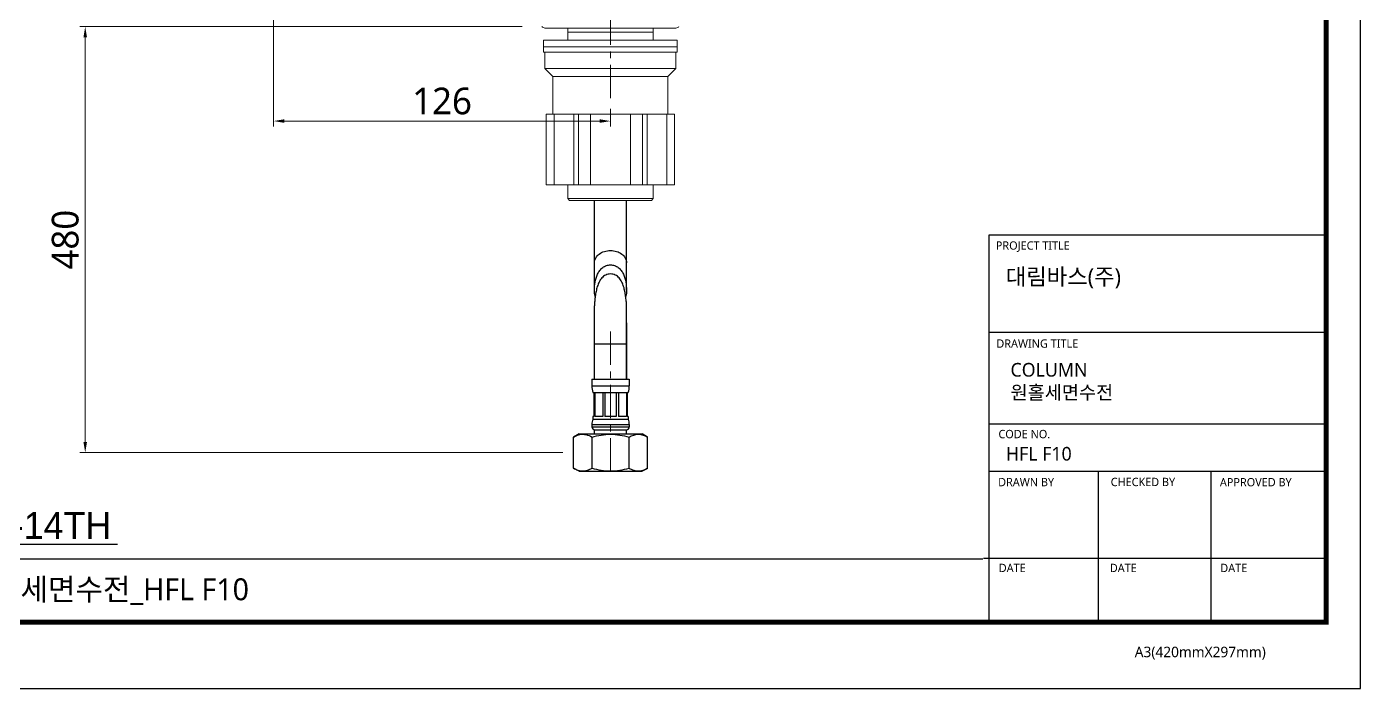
# Model space of a CAD drawing. Extents: x 1652 to 2441, y 0 to 579.
# Drawn here: x 1942.6 to 2441.5, y 0 to 247.6 of the extents above; entities that cross this region are included whole.
import ezdxf
from ezdxf import colors
from ezdxf.entities.mleader import LeaderData, LeaderLine
from ezdxf.math import Vec2, Vec3

# ---------------------------------------------------------------- set-up
doc = ezdxf.new("R2010")
doc.units = 0
doc.header["$LTSCALE"] = 10
doc.header["$MEASUREMENT"] = 0
doc.header["$PDMODE"] = 3
doc.header["$PDSIZE"] = -10
doc.linetypes.add('CENTER', pattern=[2, 1.25, -0.25, 0.25, -0.25])
doc.layers.get('0').update_dxf_attribs({"linetype": 'CONTINUOUS'})
doc.layers.get('DEFPOINTS').update_dxf_attribs({"linetype": 'CONTINUOUS'})
for name, color, linetype in [('1', 7, 'CONTINUOUS'), ('BODY', 7, 'CONTINUOUS'), ('DEF_LAYER_ASSEM_MEMBER', 7, 'CONTINUOUS')]:
    doc.layers.add(name, color=color, linetype=linetype)
doc.styles.add('Daelim Dimension', font='NanumGothic.ttf')
doc.styles.get("Standard").update_dxf_attribs({"font": 'GulimChe.ttf'})
doc.dimstyles.new('DEFAULT', dxfattribs={"dimscale": 2, "dimtxt": 2, "dimasz": 2, "dimexe": 0, "dimexo": 2, "dimgap": 1, "dimtad": 1, "dimdec": 0, "dimzin": 9, "dimdsep": 46, "dimtxsty": 'Daelim Dimension', "dimcen": 0.5, "dimclrd": 5, "dimclre": 5, "dimclrt": 256, "dimadec": 1, "dimazin": 0, "dimtfac": 1, "dimtdec": 0, "dimtix": 1, "dimtmove": 0, "dimatfit": 3, "dimfxl": 1, "dimtolj": 1, "dimtzin": 1, "dimlwd": 9, "dimlwe": 9, "dimarcsym": 0})

# ---------------------------------------------------------------- blocks, each defined once
blk = doc.blocks.new('*D2')
at = {"color": 5, "lineweight": 9, "ltscale": 0.5, "transparency": 16777216}
for p, q in [((2034.99, 352.48), (2034.99, 210.29)), ((2160.99, 216.85), (2160.99, 210.29)), ((2038.99, 212.29), (2156.99, 212.29))]:
    blk.add_line(p, q, dxfattribs=at)
at = {"color": 5, "ltscale": 0.5, "transparency": 16777216}
for points in [[(2038.99, 212.96), (2038.99, 211.63), (2034.99, 212.29)], [(2156.99, 212.96), (2156.99, 211.63), (2160.99, 212.29)]]:
    blk.add_solid(points, dxfattribs=at)
at = {"layer": 'DEFPOINTS', "color": 0, "ltscale": 0.5, "transparency": 16777216}
for p in [(2034.99, 356.48), (2160.99, 220.85), (2160.99, 212.29)]:
    blk.add_point(p, dxfattribs=at)
at = {"color": 7, "ltscale": 0.5, "transparency": 16777216, "insert": (2097.99, 219.74), "char_height": 10, "attachment_point": 5, "style": 'Daelim Dimension'}
blk.add_mtext('\\A1;126', dxfattribs=at)
blk = doc.blocks.new('*D5')
at = {"color": 5, "lineweight": 9, "ltscale": 0.5, "transparency": 16777216}
for p, q in [((2127.99, 247.62), (1962.52, 247.62)), ((1964.52, 243.62), (1964.52, 92.22)), ((2143.17, 88.22), (1962.52, 88.22))]:
    blk.add_line(p, q, dxfattribs=at)
at = {"color": 5, "ltscale": 0.5, "transparency": 16777216}
for points in [[(1963.85, 243.62), (1965.19, 243.62), (1964.52, 247.62)], [(1963.85, 92.22), (1965.19, 92.22), (1964.52, 88.22)]]:
    blk.add_solid(points, dxfattribs=at)
at = {"layer": 'DEFPOINTS', "color": 0, "ltscale": 0.5, "transparency": 16777216}
for p in [(2131.99, 247.62), (1964.52, 88.22), (2147.17, 88.22)]:
    blk.add_point(p, dxfattribs=at)
at = {"color": 7, "ltscale": 0.5, "transparency": 16777216, "insert": (1957.08, 167.92), "char_height": 10, "attachment_point": 5, "rotation": 90, "style": 'Daelim Dimension'}
blk.add_mtext('\\A1;480', dxfattribs=at)

msp = doc.modelspace()

# ---------------------------------------------------------------- linework, layer by layer
at = {"color": 7, "ltscale": 0.5}
msp.add_line((2166.99, 159.3), (2166.99, 182.62), dxfattribs=at)
at = {"color": 5, "ltscale": 40}
for p, q in [((2428.7, 169.65), (2302.46, 169.65)), ((2428.7, 133.17), (2302.46, 133.17)), ((2428.7, 133.17), (2302.46, 133.17)), ((2428.7, 98.84), (2302.46, 98.84)), ((2428.7, 98.84), (2302.46, 98.84)), ((2428.7, 81.14), (2302.46, 81.14)), ((2428.7, 81.14), (2302.46, 81.14)), ((2343.46, 81.14), (2343.46, 24.78)), ((2385.54, 81.14), (2385.54, 24.78)), ((2428.7, 48.58), (2300.46, 48.58)), ((2428.7, 48.58), (2303.44, 48.58)), ((2428.7, 24.78), (2320.51, 24.78))]:
    msp.add_line(p, q, dxfattribs=at)
at = {"color": 5, "ltscale": 0.5}
msp.add_line((2302.46, 169.65), (2302.46, 24.02), dxfattribs=at)
at = {"color": 5}
msp.add_line((1664.3, 48.49), (2300.31, 48.49), dxfattribs=at)
at = {"ltscale": 0.5}
msp.add_lwpolyline([(1651.6, 0), (2441.48, 0), (2441.48, 578.76), (1651.6, 578.76)], close=True, dxfattribs=at)
at = {"color": 5, "linetype": 'ByBlock', "lineweight": 200, "const_width": 1.82}
msp.add_lwpolyline([(1664.3, 24.78), (2428.7, 24.78), (2428.7, 565.32), (1664.3, 565.32)], close=True, dxfattribs=at)
at = {"layer": '1', "color": 7, "linetype": 'Continuous', "lineweight": 18}
for p, q in [((2136.49, 247.12), (2185.49, 247.12)), ((2144.99, 242.62), (2144.99, 247.12)), ((2144.99, 245.62), (2176.99, 245.62)), ((2176.99, 242.62), (2176.99, 247.12)), ((2135.99, 242.62), (2185.99, 242.62)), ((2135.99, 240.12), (2135.99, 242.62)), ((2135.99, 240.12), (2185.99, 240.12)), ((2135.99, 240.12), (2185.99, 240.12)), ((2135.99, 238.12), (2135.99, 240.12)), ((2185.99, 240.12), (2185.99, 242.62)), ((2185.99, 238.12), (2185.99, 240.12)), ((2135.99, 238.12), (2185.99, 238.12)), ((2136.49, 238.12), (2136.49, 231.92)), ((2185.49, 238.12), (2185.49, 231.92)), ((2185.49, 231.92), (2136.49, 231.92)), ((2136.49, 231.92), (2139.49, 228.92)), ((2185.49, 231.92), (2182.49, 228.92)), ((2139.49, 228.92), (2139.49, 214.92)), ((2182.49, 228.92), (2139.49, 228.92)), ((2182.49, 228.92), (2182.49, 214.92)), ((2136.99, 214.92), (2136.99, 188.42)), ((2136.99, 214.92), (2139.77, 214.92)), ((2139.77, 214.92), (2147.23, 214.92)), ((2139.98, 188.42), (2139.98, 214.92)), ((2147.23, 214.92), (2147.23, 188.42)), ((2147.23, 214.92), (2148.98, 214.92)), ((2148.98, 214.92), (2149, 214.92)), ((2149, 214.92), (2153.36, 214.92)), ((2153.36, 214.92), (2168.63, 214.92)), ((2153.49, 188.42), (2153.49, 214.92)), ((2168.49, 214.92), (2168.49, 188.42)), ((2168.63, 214.92), (2172.98, 214.92)), ((2172.98, 214.92), (2173, 214.92)), ((2173, 214.92), (2174.75, 214.92)), ((2174.75, 188.42), (2174.75, 214.92)), ((2174.75, 214.92), (2182.22, 214.92)), ((2182.01, 214.92), (2182.01, 188.42)), ((2182.22, 214.92), (2184.99, 214.92)), ((2184.99, 214.92), (2184.99, 188.42)), ((2139.98, 188.42), (2136.99, 188.42)), ((2147.23, 188.42), (2139.98, 188.42)), ((2144.99, 183.32), (2144.99, 188.42)), ((2148.98, 188.42), (2147.23, 188.42)), ((2149, 188.42), (2148.98, 188.42)), ((2153.49, 188.42), (2149, 188.42)), ((2168.49, 188.42), (2153.49, 188.42)), ((2172.98, 188.42), (2168.49, 188.42)), ((2173, 188.42), (2172.98, 188.42)), ((2174.75, 188.42), (2173, 188.42)), ((2182.01, 188.42), (2174.75, 188.42)), ((2176.99, 183.32), (2176.99, 188.42)), ((2184.99, 188.42), (2182.01, 188.42)), ((2144.99, 183.32), (2145.69, 182.62)), ((2176.99, 183.32), (2144.99, 183.32)), ((2176.29, 182.62), (2145.69, 182.62)), ((2176.99, 183.32), (2176.29, 182.62))]:
    msp.add_line(p, q, dxfattribs=at)
at = {"layer": '1', "color": 7, "linetype": 'Continuous', "lineweight": 13}
for p, q in [((2136.99, 188.42), (2136.99, 214.92)), ((2148.98, 214.92), (2148.98, 188.42)), ((2149, 188.42), (2149, 214.92)), ((2172.98, 214.92), (2172.98, 188.42)), ((2173, 188.42), (2173, 214.92))]:
    msp.add_line(p, q, dxfattribs=at)
at = {"layer": '1', "color": 7, "linetype": 'Continuous', "lineweight": 18}
for centre, start, end in [((2136.49, 248.62), 221.8106, 270), ((2185.49, 248.62), 270, 318.1894)]:
    msp.add_arc(centre, 1.5, start, end, dxfattribs=at)
at = {"layer": 'BODY', "color": 1, "linetype": 'CENTER', "lineweight": 5}
for p, q in [((2160.99, 220.85), (2160.99, 274.88)), ((2161.02, 133.59), (2161.02, 79.03))]:
    msp.add_line(p, q, dxfattribs=at)
at = {"layer": 'DEF_LAYER_ASSEM_MEMBER', "color": 7, "linetype": 'Continuous'}
for p, q in [((2154.99, 148.89), (2154.99, 182.62)), ((2166.99, 148.89), (2166.99, 159.3)), ((2154.99, 115.72), (2154.99, 143.18)), ((2166.99, 115.72), (2166.99, 143.19)), ((2167.06, 115.72), (2167.06, 136.82)), ((2167.06, 128.83), (2154.99, 128.83)), ((2154.02, 115.72), (2168.02, 115.72)), ((2154.02, 115.72), (2154.02, 113.22)), ((2168.02, 115.72), (2168.02, 113.22)), ((2154.02, 113.22), (2168.02, 113.22)), ((2154.42, 110.72), (2167.62, 110.72)), ((2154.77, 110.72), (2154.77, 101.72)), ((2155.1, 110.72), (2155.1, 101.72)), ((2158.11, 110.72), (2158.11, 101.72)), ((2158.9, 110.72), (2158.9, 101.72)), ((2163.14, 110.72), (2163.14, 101.72)), ((2163.94, 110.72), (2163.94, 101.72)), ((2166.95, 110.72), (2166.95, 101.72)), ((2167.27, 110.72), (2167.27, 101.72)), ((2154.77, 101.72), (2154.42, 101.72)), ((2154.42, 101.72), (2154.42, 100.72)), ((2154.42, 100.72), (2167.62, 100.72)), ((2158.11, 101.72), (2155.1, 101.72)), ((2163.14, 101.72), (2158.9, 101.72)), ((2166.95, 101.72), (2163.94, 101.72)), ((2167.62, 101.72), (2167.27, 101.72)), ((2167.62, 101.72), (2167.62, 100.72)), ((2149.25, 95.22), (2147.17, 94.02)), ((2149.25, 95.22), (2172.8, 95.22)), ((2154.02, 98.76), (2168.02, 98.76)), ((2154.02, 98.76), (2154.02, 97.92)), ((2154.02, 97.92), (2168.02, 97.92)), ((2155.02, 96.72), (2167.02, 96.72)), ((2155.02, 95.22), (2155.02, 96.72)), ((2167.02, 95.22), (2167.02, 96.72)), ((2168.02, 98.76), (2168.02, 97.92)), ((2174.88, 94.02), (2172.8, 95.22)), ((2147.17, 82.42), (2147.17, 94.02)), ((2154.09, 82.42), (2154.09, 94.02)), ((2167.95, 82.42), (2167.95, 94.02)), ((2174.88, 82.42), (2174.88, 94.02)), ((2149.25, 81.22), (2147.17, 82.42)), ((2149.25, 81.22), (2172.8, 81.22)), ((2174.88, 82.42), (2172.8, 81.22))]:
    msp.add_line(p, q, dxfattribs=at)
for centre, radius, start, end in [((2162.02, 113.22), 8, 180, 198.1949), ((2160.02, 113.22), 8, 341.8051, 0), ((2159.02, 98.76), 5, 156.9261, 180), ((2163.02, 98.76), 5, 0, 23.0739), ((2155.22, 97.92), 1.2, 180, 270), ((2166.82, 97.92), 1.2, 279.4706, 0), ((2150.63, 86.49), 5.14, 268.9772, 270.0075), ((2171.42, 86.49), 5.14, 270.0094, 271.0224), ((2171.31, 87.25), 5.91, 282.0867, 283.6552)]:
    msp.add_arc(centre, radius, start, end, dxfattribs=at)
for points, start_tangent, end_tangent in [([(2154.99, 159.3), (2155.11, 160.18), (2155.45, 161.04), (2156.75, 162.52), (2158.7, 163.5), (2160.99, 163.85)], (0, 1), (1, 0)), ([(2160.99, 163.85), (2163.29, 163.5), (2165.23, 162.52), (2166.54, 161.04), (2166.88, 160.18), (2166.99, 159.3)], (1, 0), (0, -1)), ([(2154.99, 148.88), (2155.27, 152), (2156.18, 154.99), (2156.98, 156.34), (2158.07, 157.46), (2159.45, 158.21), (2160.99, 158.47)], (-0.000092, 1), (1, 0)), ([(2160.99, 155.08), (2159.21, 154.68), (2157.75, 153.57), (2156.74, 152.04), (2156.06, 150.33), (2155.61, 148.55), (2155.31, 146.74), (2155.1, 144.92), (2155.03, 144.01), (2154.99, 143.17)], (-1, 0), (-0.000658, -1)), ([(2160.99, 158.47), (2162.54, 158.21), (2163.91, 157.46), (2165, 156.34), (2165.8, 154.99), (2166.71, 152), (2166.99, 148.88)], (1, 0), (-0.0001, -1)), ([(2166.99, 143.18), (2166.96, 144.01), (2166.88, 144.92), (2166.67, 146.74), (2166.37, 148.55), (2165.92, 150.33), (2165.25, 152.04), (2164.23, 153.57), (2162.78, 154.68), (2160.99, 155.08)], (-0.001329, 0.999999), (-1, 0)), ([(2155.3, 146.66), (2155.14, 147.11), (2155.05, 147.67), (2155.01, 148.27), (2154.99, 148.88)], (-0.504838, 0.863214), (-0.000092, 1)), ([(2166.99, 148.88), (2166.98, 148.27), (2166.93, 147.67), (2166.84, 147.1), (2166.69, 146.66)], (-0.0001, -1), (-0.50591, -0.862586)), ([(2147.17, 94.02), (2147.74, 94.33), (2149.5, 94.97)], (0.866025, 0.5), (0.977907, 0.209042)), ([(2149.5, 94.97), (2150.66, 95.09), (2151.82, 94.96), (2154.09, 94.02)], (0.977907, 0.209042), (0.865926, -0.500171)), ([(2154.09, 94.02), (2157.52, 94.8), (2161.02, 95.09), (2164.53, 94.8), (2167.95, 94.02)], (0.960758, 0.277389), (0.960758, -0.277389)), ([(2167.95, 94.02), (2169.67, 94.8), (2171.42, 95.09), (2173.17, 94.8), (2174.88, 94.02)], (0.865926, 0.500171), (0.866025, -0.5)), ([(2147.17, 82.42), (2148.84, 81.65), (2150.54, 81.35)], (0.866025, -0.5), (0.999841, -0.017841)), ([(2150.63, 81.35), (2152.38, 81.64), (2154.09, 82.42)], (1, 0.000141), (0.865926, 0.500171)), ([(2154.09, 82.42), (2157.52, 81.64), (2161.02, 81.35), (2164.53, 81.64), (2167.95, 82.42)], (0.960758, -0.277389), (0.960758, 0.277389)), ([(2167.95, 82.42), (2169.67, 81.64), (2171.42, 81.35)], (0.865926, -0.500171), (1, 0.000155)), ([(2171.51, 81.35), (2172.55, 81.47)], (0.999841, 0.017834), (0.977851, 0.209303)), ([(2172.71, 81.51), (2173.26, 81.67), (2174.88, 82.42)], (0.971755, 0.235992), (0.866025, 0.5))]:
    msp.add_spline(points, degree=3, dxfattribs=dict(at, start_tangent=start_tangent, end_tangent=end_tangent))

# ---------------------------------------------------------------- texts
at = {"color": 5, "ltscale": 40, "style": 'Daelim Dimension'}
for s, height, p in [('PROJECT TITLE', 3.1171, (2305.13, 164.16)), ('DRAWING TITLE', 3.1171, (2305.33, 127.47)), ('CODE NO.', 3.117, (2306.11, 93.6)), ('DRAWN BY', 3.117, (2305.99, 75.63)), ('CHECKED BY', 3.117, (2348.1, 75.68)), ('APPROVED BY', 3.1171, (2388.95, 75.58)), ('DATE', 3.117, (2306.23, 43.5)), ('DATE', 3.117, (2347.77, 43.5)), ('DATE', 3.117, (2389.09, 43.5)), ('A3(420mmX297mm)', 3.9341, (2357.09, 11.66))]:
    msp.add_text(s, height=height, dxfattribs=at).set_placement(p)
at = {"attachment_point": 1, "style": 'Daelim Dimension'}
for s, insert, char_height, width in [('대림바스(주)', (2308.84, 157.12), 6.11, 98.2071), (' COLUMN\\P 원홀세면수전 ', (2308.89, 121.76), 5.101, 85.8447), ('HFL F10', (2308.89, 90.34), 5.101, 85.8447)]:
    msp.add_mtext(s, dxfattribs=dict(at, insert=insert, char_height=char_height, width=width))
at = {"color": 2, "insert": (1806.1, 41.16), "char_height": 8.198, "width": 362.8925, "attachment_point": 1, "style": 'Daelim Dimension'}
msp.add_mtext('대림바스(주)_COLUMN_원홀세면수전_HFL F10', dxfattribs=at)

# ---------------------------------------------------------------- dimensions: what is measured, and where the dimension line sits
at = {"color": 5, "ltscale": 0.5}
dim = msp.add_linear_dim(base=(2160.99, 212.29), p1=(2034.99, 356.48), p2=(2160.99, 220.85), dimstyle='DEFAULT', override={"dimtxt": 5, "dimexe": 1, "dimclrt": 7}, dxfattribs=at)
dim.commit()
dim.dimension.update_dxf_attribs({"geometry": '*D2', "text_midpoint": (2097.99, 219.74)})
dim = msp.add_linear_dim(base=(1964.52, 88.22), p1=(2131.99, 247.62), p2=(2147.17, 88.22), angle=90, text='480', dimstyle='DEFAULT', override={"dimtxt": 5, "dimexe": 1, "dimclrt": 7}, dxfattribs=at)
dim.commit()
dim.dimension.update_dxf_attribs({"geometry": '*D5', "text_midpoint": (1957.08, 167.92)})

# ---------------------------------------------------------------- leaders
at = {"ltscale": 0.5}
ml = msp.add_multileader_mtext('Standard', dxfattribs=at)
ml.set_content('{\\f나눔고딕|b0|i0|c129|p50;G1/2-14TH}', color=256)
ml.set_leader_properties(color=5)
ml.build(insert=Vec2(0, 0))
ml.multileader.update_dxf_attribs({"text_left_attachment_type": 6, "text_right_attachment_type": 6, "dogleg_length": 0.36, "arrow_head_size": 5})
ctx = ml.context
ctx.base_point, ctx.char_height, ctx.arrow_head_size, ctx.landing_gap_size, ctx.plane_origin = Vec3(1907.98, 53.94), 10, 5, 0.09, Vec3(1892.45, 80.05)
ctx.left_attachment, ctx.right_attachment = 6, 6
notes = []
notes.append((ctx, [(0, (1, 1, 0), (1907.62, 53.94), (1, 0), 0.36, [(0, [(1891.63, 81.6)], 0, [])])]))
ctx.mtext.insert, ctx.mtext.flow_direction = Vec3(1908.07, 65.94), 5
for ctx, leaders in notes:
    for number, flags, end, landing, length, lines in leaders:
        leader = LeaderData()
        leader.index, (leader.has_last_leader_line, leader.has_dogleg_vector, leader.attachment_direction) = number, flags
        leader.last_leader_point, leader.dogleg_vector, leader.dogleg_length = Vec3(end), Vec3(landing), length
        for number, points, colour, breaks in lines:
            line = LeaderLine()
            line.index, line.vertices, line.color, line.breaks = number, Vec3.list(points), colors.encode_raw_color(colour), breaks
            leader.lines.append(line)
        ctx.leaders.append(leader)

doc.saveas('drawing.dxf')
